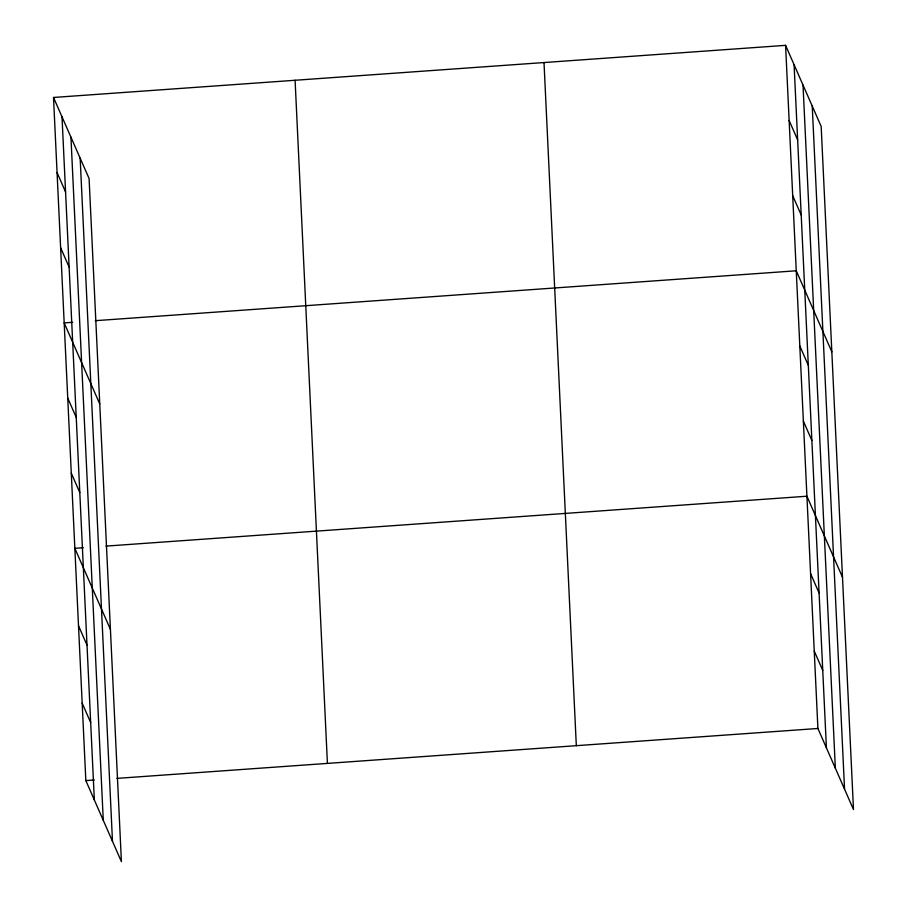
<?xml version="1.0" encoding="UTF-8"?>
<svg xmlns="http://www.w3.org/2000/svg" width="907" height="907" viewBox="0 0 907 907"><rect width="100%" height="100%" fill="white"/><g stroke="black" fill="none" stroke-linecap="round" stroke-linejoin="round"><path stroke-width="1.36" d="M53.513 97.468L89.09 178.52L121.413 861.65L85.836 780.598L53.513 97.468L785.587 45.35L821.164 126.402L853.487 809.532L817.91 728.48L785.587 45.35M72.662 322.302L64.182 322.903L99.759 403.955M95.258 320.693L796.255 270.785L831.832 351.837M83.319 547.726L74.85 548.338L110.427 629.39M105.926 546.116L806.913 496.22L842.501 577.271M85.836 780.598L94.317 779.997M116.912 778.387L817.91 728.48M789.135 120.495L797.65 139.871M792.695 195.64L801.198 215.016M799.804 345.93L808.307 365.306M803.364 421.075L811.867 440.451M810.586 573.632L819.089 593.008M814.248 651.056L822.751 670.432M57.073 172.613L65.576 191.989M60.622 247.758L69.136 267.134M67.73 398.048L76.245 417.424M71.29 473.193L79.793 492.569M78.512 625.751L87.015 645.138M82.174 703.174L90.677 722.55M812.23 106.051L844.553 789.181M803.024 85.077L835.347 768.206M794.09 64.726L826.413 747.856M544.007 62.549L576.319 745.679M295.092 80.269L327.416 763.399M80.156 158.169L112.479 841.299M70.95 137.195L103.273 820.325M62.016 116.844L94.339 799.974"/></g></svg>
